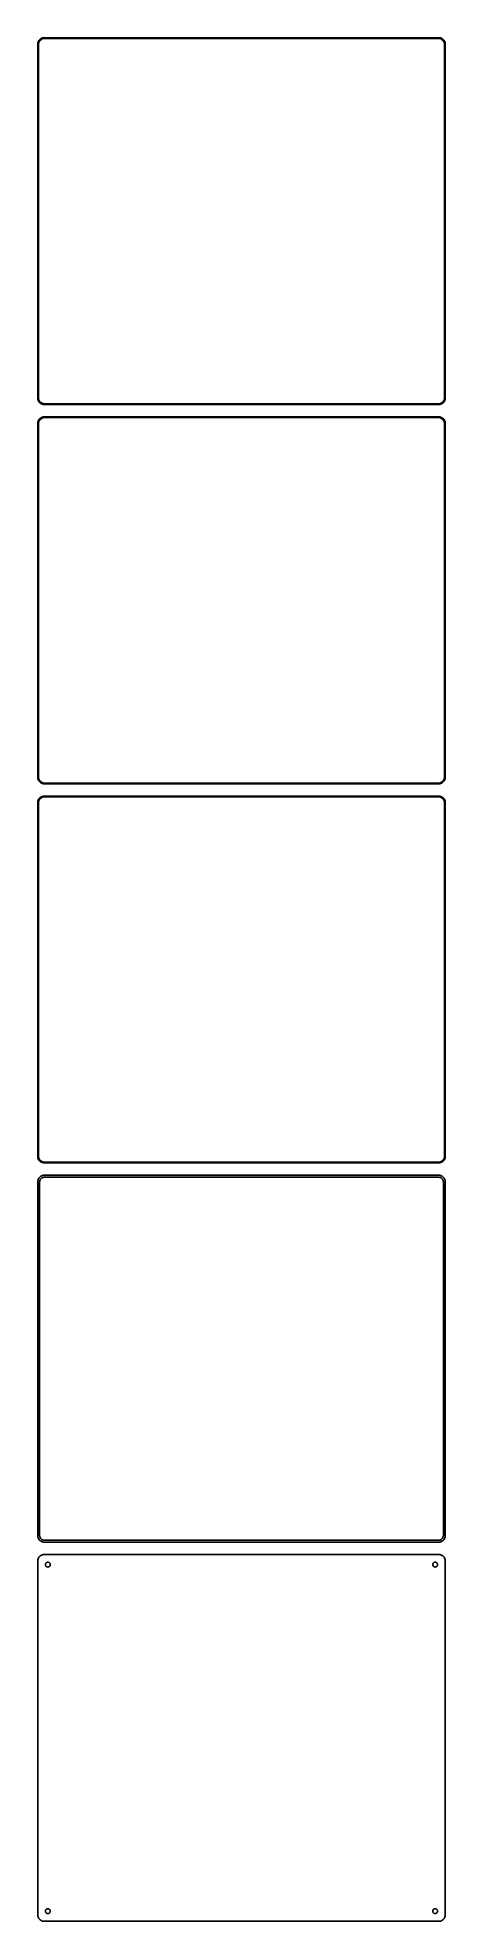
# Model space of a CAD drawing. Header units: metres. Extents: x -150 to 150, y 981 to 2367.
import ezdxf

# ---------------------------------------------------------------- set-up
doc = ezdxf.new("R2010")
doc.units = ezdxf.units.M

msp = doc.modelspace()

# ---------------------------------------------------------------- linework, layer by layer
for p, q in [((-149.961, 2362.63), (-150, 2362)), ((-150, 2362), (-150, 2102)), ((-149.843, 2363.24), (-149.961, 2362.63)), ((-149.649, 2363.84), (-149.843, 2363.24)), ((-149.382, 2364.41), (-149.649, 2363.84)), ((-149.5, 2361.75), (-149.463, 2362.35)), ((-149.5, 2102.25), (-149.5, 2361.75)), ((-149.463, 2362.35), (-149.351, 2362.93)), ((-149.045, 2364.94), (-149.382, 2364.41)), ((-149.351, 2362.93), (-149.166, 2363.5)), ((-149.166, 2363.5), (-148.912, 2364.04)), ((-148.645, 2365.42), (-149.045, 2364.94)), ((-148.912, 2364.04), (-148.593, 2364.54)), ((-148.187, 2365.85), (-148.645, 2365.42)), ((-148.593, 2364.54), (-148.213, 2365)), ((-148.213, 2365), (-147.778, 2365.41)), ((-147.679, 2366.22), (-148.187, 2365.85)), ((-147.778, 2365.41), (-147.295, 2365.76)), ((-147.129, 2366.52), (-147.679, 2366.22)), ((-147.295, 2365.76), (-146.772, 2366.05)), ((-146.545, 2366.76), (-147.129, 2366.52)), ((-146.772, 2366.05), (-146.218, 2366.27)), ((-145.937, 2366.91), (-146.545, 2366.76)), ((-146.218, 2366.27), (-145.64, 2366.42)), ((-145.314, 2366.99), (-145.937, 2366.91)), ((-145.64, 2366.42), (-145.048, 2366.49)), ((145.314, 2366.99), (-145.314, 2366.99)), ((-145.048, 2366.49), (145.048, 2366.49)), ((145.048, 2366.49), (145.64, 2366.42)), ((145.937, 2366.91), (145.314, 2366.99)), ((145.64, 2366.42), (146.218, 2366.27)), ((146.545, 2366.76), (145.937, 2366.91)), ((146.218, 2366.27), (146.772, 2366.05)), ((147.129, 2366.52), (146.545, 2366.76)), ((146.772, 2366.05), (147.295, 2365.76)), ((147.679, 2366.22), (147.129, 2366.52)), ((147.295, 2365.76), (147.778, 2365.41)), ((148.187, 2365.85), (147.679, 2366.22)), ((147.778, 2365.41), (148.213, 2365)), ((148.645, 2365.42), (148.187, 2365.85)), ((148.213, 2365), (148.593, 2364.54)), ((148.593, 2364.54), (148.912, 2364.04)), ((149.045, 2364.94), (148.645, 2365.42)), ((148.912, 2364.04), (149.166, 2363.5)), ((149.382, 2364.41), (149.045, 2364.94)), ((149.166, 2363.5), (149.351, 2362.93)), ((149.351, 2362.93), (149.463, 2362.35)), ((149.649, 2363.84), (149.382, 2364.41)), ((149.463, 2362.35), (149.5, 2361.75)), ((149.5, 2361.75), (149.5, 2102.25)), ((149.843, 2363.24), (149.649, 2363.84)), ((149.961, 2362.63), (149.843, 2363.24)), ((150, 2362), (149.961, 2362.63)), ((150, 2102), (150, 2362)), ((-150, 2102), (-149.961, 2101.37)), ((-149.961, 2101.37), (-149.843, 2100.76)), ((-149.843, 2100.76), (-149.649, 2100.16)), ((-149.649, 2100.16), (-149.382, 2099.59)), ((-149.463, 2101.65), (-149.5, 2102.25)), ((-149.351, 2101.07), (-149.463, 2101.65)), ((-149.382, 2099.59), (-149.045, 2099.06)), ((-149.166, 2100.5), (-149.351, 2101.07)), ((-148.912, 2099.96), (-149.166, 2100.5)), ((-149.045, 2099.06), (-148.645, 2098.58)), ((-148.593, 2099.46), (-148.912, 2099.96)), ((-148.645, 2098.58), (-148.187, 2098.15)), ((-148.213, 2099), (-148.593, 2099.46)), ((-147.778, 2098.59), (-148.213, 2099)), ((-148.187, 2098.15), (-147.679, 2097.78)), ((-147.295, 2098.24), (-147.778, 2098.59)), ((-147.679, 2097.78), (-147.129, 2097.48)), ((-146.772, 2097.95), (-147.295, 2098.24)), ((-147.129, 2097.48), (-146.545, 2097.24)), ((-146.218, 2097.73), (-146.772, 2097.95)), ((-146.545, 2097.24), (-145.937, 2097.09)), ((-145.64, 2097.58), (-146.218, 2097.73)), ((-145.937, 2097.09), (-145.314, 2097.01)), ((-145.048, 2097.51), (-145.64, 2097.58)), ((-145.314, 2097.01), (145.314, 2097.01)), ((145.048, 2097.51), (-145.048, 2097.51)), ((145.64, 2097.58), (145.048, 2097.51)), ((145.314, 2097.01), (145.937, 2097.09)), ((146.218, 2097.73), (145.64, 2097.58)), ((145.937, 2097.09), (146.545, 2097.24)), ((146.772, 2097.95), (146.218, 2097.73)), ((146.545, 2097.24), (147.129, 2097.48)), ((147.295, 2098.24), (146.772, 2097.95)), ((147.129, 2097.48), (147.679, 2097.78)), ((147.778, 2098.59), (147.295, 2098.24)), ((147.679, 2097.78), (148.187, 2098.15)), ((148.213, 2099), (147.778, 2098.59)), ((148.187, 2098.15), (148.645, 2098.58)), ((148.593, 2099.46), (148.213, 2099)), ((148.912, 2099.96), (148.593, 2099.46)), ((148.645, 2098.58), (149.045, 2099.06)), ((149.166, 2100.5), (148.912, 2099.96)), ((149.045, 2099.06), (149.382, 2099.59)), ((149.351, 2101.07), (149.166, 2100.5)), ((149.463, 2101.65), (149.351, 2101.07)), ((149.382, 2099.59), (149.649, 2100.16)), ((149.5, 2102.25), (149.463, 2101.65)), ((149.649, 2100.16), (149.843, 2100.76)), ((149.843, 2100.76), (149.961, 2101.37)), ((149.961, 2101.37), (150, 2102)), ((-149.961, 2083.63), (-150, 2083)), ((-150, 2083), (-150, 1823)), ((-149.843, 2084.24), (-149.961, 2083.63)), ((-149.649, 2084.84), (-149.843, 2084.24)), ((-149.382, 2085.41), (-149.649, 2084.84)), ((-149.5, 2082.75), (-149.463, 2083.35)), ((-149.5, 1823.25), (-149.5, 2082.75)), ((-149.463, 2083.35), (-149.351, 2083.93)), ((-149.045, 2085.94), (-149.382, 2085.41)), ((-149.351, 2083.93), (-149.166, 2084.5)), ((-149.166, 2084.5), (-148.912, 2085.04)), ((-148.645, 2086.42), (-149.045, 2085.94)), ((-148.912, 2085.04), (-148.593, 2085.54)), ((-148.187, 2086.85), (-148.645, 2086.42)), ((-148.593, 2085.54), (-148.213, 2086)), ((-148.213, 2086), (-147.778, 2086.41)), ((-147.679, 2087.22), (-148.187, 2086.85)), ((-147.778, 2086.41), (-147.295, 2086.76)), ((-147.129, 2087.52), (-147.679, 2087.22)), ((-147.295, 2086.76), (-146.772, 2087.05)), ((-146.545, 2087.76), (-147.129, 2087.52)), ((-146.772, 2087.05), (-146.218, 2087.27)), ((-145.937, 2087.91), (-146.545, 2087.76)), ((-146.218, 2087.27), (-145.64, 2087.42)), ((-145.314, 2087.99), (-145.937, 2087.91)), ((-145.64, 2087.42), (-145.048, 2087.49)), ((145.314, 2087.99), (-145.314, 2087.99)), ((-145.048, 2087.49), (145.048, 2087.49)), ((145.048, 2087.49), (145.64, 2087.42)), ((145.937, 2087.91), (145.314, 2087.99)), ((145.64, 2087.42), (146.218, 2087.27)), ((146.545, 2087.76), (145.937, 2087.91)), ((146.218, 2087.27), (146.772, 2087.05)), ((147.129, 2087.52), (146.545, 2087.76)), ((146.772, 2087.05), (147.295, 2086.76)), ((147.679, 2087.22), (147.129, 2087.52)), ((147.295, 2086.76), (147.778, 2086.41)), ((148.187, 2086.85), (147.679, 2087.22)), ((147.778, 2086.41), (148.213, 2086)), ((148.645, 2086.42), (148.187, 2086.85)), ((148.213, 2086), (148.593, 2085.54)), ((148.593, 2085.54), (148.912, 2085.04)), ((149.045, 2085.94), (148.645, 2086.42)), ((148.912, 2085.04), (149.166, 2084.5)), ((149.382, 2085.41), (149.045, 2085.94)), ((149.166, 2084.5), (149.351, 2083.93)), ((149.351, 2083.93), (149.463, 2083.35)), ((149.649, 2084.84), (149.382, 2085.41)), ((149.463, 2083.35), (149.5, 2082.75)), ((149.5, 2082.75), (149.5, 1823.25)), ((149.843, 2084.24), (149.649, 2084.84)), ((149.961, 2083.63), (149.843, 2084.24)), ((150, 2083), (149.961, 2083.63)), ((150, 1823), (150, 2083)), ((-150, 1823), (-149.961, 1822.37)), ((-149.961, 1822.37), (-149.843, 1821.76)), ((-149.843, 1821.76), (-149.649, 1821.16)), ((-149.649, 1821.16), (-149.382, 1820.59)), ((-149.463, 1822.65), (-149.5, 1823.25)), ((-149.351, 1822.07), (-149.463, 1822.65)), ((-149.382, 1820.59), (-149.045, 1820.06)), ((-149.166, 1821.5), (-149.351, 1822.07)), ((-148.912, 1820.96), (-149.166, 1821.5)), ((-149.045, 1820.06), (-148.645, 1819.58)), ((-148.593, 1820.46), (-148.912, 1820.96)), ((-148.645, 1819.58), (-148.187, 1819.15)), ((-148.213, 1820), (-148.593, 1820.46)), ((-147.778, 1819.59), (-148.213, 1820)), ((-148.187, 1819.15), (-147.679, 1818.78)), ((-147.295, 1819.24), (-147.778, 1819.59)), ((-147.679, 1818.78), (-147.129, 1818.48)), ((-146.772, 1818.95), (-147.295, 1819.24)), ((-147.129, 1818.48), (-146.545, 1818.24)), ((-146.218, 1818.73), (-146.772, 1818.95)), ((-146.545, 1818.24), (-145.937, 1818.09)), ((-145.64, 1818.58), (-146.218, 1818.73)), ((-145.937, 1818.09), (-145.314, 1818.01)), ((-145.048, 1818.51), (-145.64, 1818.58)), ((-145.314, 1818.01), (145.314, 1818.01)), ((145.048, 1818.51), (-145.048, 1818.51)), ((145.64, 1818.58), (145.048, 1818.51)), ((145.314, 1818.01), (145.937, 1818.09)), ((146.218, 1818.73), (145.64, 1818.58)), ((145.937, 1818.09), (146.545, 1818.24)), ((146.772, 1818.95), (146.218, 1818.73)), ((146.545, 1818.24), (147.129, 1818.48)), ((147.295, 1819.24), (146.772, 1818.95)), ((147.129, 1818.48), (147.679, 1818.78)), ((147.778, 1819.59), (147.295, 1819.24)), ((147.679, 1818.78), (148.187, 1819.15)), ((148.213, 1820), (147.778, 1819.59)), ((148.187, 1819.15), (148.645, 1819.58)), ((148.593, 1820.46), (148.213, 1820)), ((148.912, 1820.96), (148.593, 1820.46)), ((148.645, 1819.58), (149.045, 1820.06)), ((149.166, 1821.5), (148.912, 1820.96)), ((149.045, 1820.06), (149.382, 1820.59)), ((149.351, 1822.07), (149.166, 1821.5)), ((149.463, 1822.65), (149.351, 1822.07)), ((149.382, 1820.59), (149.649, 1821.16)), ((149.5, 1823.25), (149.463, 1822.65)), ((149.649, 1821.16), (149.843, 1821.76)), ((149.843, 1821.76), (149.961, 1822.37)), ((149.961, 1822.37), (150, 1823)), ((-149.961, 1804.63), (-150, 1804)), ((-150, 1804), (-150, 1544)), ((-149.843, 1805.24), (-149.961, 1804.63)), ((-149.649, 1805.84), (-149.843, 1805.24)), ((-149.382, 1806.41), (-149.649, 1805.84)), ((-149.5, 1803.75), (-149.463, 1804.35)), ((-149.5, 1544.25), (-149.5, 1803.75)), ((-149.463, 1804.35), (-149.351, 1804.93)), ((-149.045, 1806.94), (-149.382, 1806.41)), ((-149.351, 1804.93), (-149.166, 1805.5)), ((-149.166, 1805.5), (-148.912, 1806.04)), ((-148.645, 1807.42), (-149.045, 1806.94)), ((-148.912, 1806.04), (-148.593, 1806.54)), ((-148.187, 1807.85), (-148.645, 1807.42)), ((-148.593, 1806.54), (-148.213, 1807)), ((-148.213, 1807), (-147.778, 1807.41)), ((-147.679, 1808.22), (-148.187, 1807.85)), ((-147.778, 1807.41), (-147.295, 1807.76)), ((-147.129, 1808.52), (-147.679, 1808.22)), ((-147.295, 1807.76), (-146.772, 1808.05)), ((-146.545, 1808.76), (-147.129, 1808.52)), ((-146.772, 1808.05), (-146.218, 1808.27)), ((-145.937, 1808.91), (-146.545, 1808.76)), ((-146.218, 1808.27), (-145.64, 1808.42)), ((-145.314, 1808.99), (-145.937, 1808.91)), ((-145.64, 1808.42), (-145.048, 1808.49)), ((145.314, 1808.99), (-145.314, 1808.99)), ((-145.048, 1808.49), (145.048, 1808.49)), ((145.048, 1808.49), (145.64, 1808.42)), ((145.937, 1808.91), (145.314, 1808.99)), ((145.64, 1808.42), (146.218, 1808.27)), ((146.545, 1808.76), (145.937, 1808.91)), ((146.218, 1808.27), (146.772, 1808.05)), ((147.129, 1808.52), (146.545, 1808.76)), ((146.772, 1808.05), (147.295, 1807.76)), ((147.679, 1808.22), (147.129, 1808.52)), ((147.295, 1807.76), (147.778, 1807.41)), ((148.187, 1807.85), (147.679, 1808.22)), ((147.778, 1807.41), (148.213, 1807)), ((148.645, 1807.42), (148.187, 1807.85)), ((148.213, 1807), (148.593, 1806.54)), ((148.593, 1806.54), (148.912, 1806.04)), ((149.045, 1806.94), (148.645, 1807.42)), ((148.912, 1806.04), (149.166, 1805.5)), ((149.382, 1806.41), (149.045, 1806.94)), ((149.166, 1805.5), (149.351, 1804.93)), ((149.351, 1804.93), (149.463, 1804.35)), ((149.649, 1805.84), (149.382, 1806.41)), ((149.463, 1804.35), (149.5, 1803.75)), ((149.5, 1803.75), (149.5, 1544.25)), ((149.843, 1805.24), (149.649, 1805.84)), ((149.961, 1804.63), (149.843, 1805.24)), ((150, 1804), (149.961, 1804.63)), ((150, 1544), (150, 1804)), ((-150, 1544), (-149.961, 1543.37)), ((-149.961, 1543.37), (-149.843, 1542.76)), ((-149.843, 1542.76), (-149.649, 1542.16)), ((-149.649, 1542.16), (-149.382, 1541.59)), ((-149.463, 1543.65), (-149.5, 1544.25)), ((-149.351, 1543.07), (-149.463, 1543.65)), ((-149.382, 1541.59), (-149.045, 1541.06)), ((-149.166, 1542.5), (-149.351, 1543.07)), ((-148.912, 1541.96), (-149.166, 1542.5)), ((-149.045, 1541.06), (-148.645, 1540.58)), ((-148.593, 1541.46), (-148.912, 1541.96)), ((-148.645, 1540.58), (-148.187, 1540.15)), ((-148.213, 1541), (-148.593, 1541.46)), ((-147.778, 1540.59), (-148.213, 1541)), ((-148.187, 1540.15), (-147.679, 1539.78)), ((-147.295, 1540.24), (-147.778, 1540.59)), ((-147.679, 1539.78), (-147.129, 1539.48)), ((-146.772, 1539.95), (-147.295, 1540.24)), ((-147.129, 1539.48), (-146.545, 1539.24)), ((-146.218, 1539.73), (-146.772, 1539.95)), ((-146.545, 1539.24), (-145.937, 1539.09)), ((-145.64, 1539.58), (-146.218, 1539.73)), ((-145.937, 1539.09), (-145.314, 1539.01)), ((-145.048, 1539.51), (-145.64, 1539.58)), ((-145.314, 1539.01), (145.314, 1539.01)), ((145.048, 1539.51), (-145.048, 1539.51)), ((145.64, 1539.58), (145.048, 1539.51)), ((145.314, 1539.01), (145.937, 1539.09)), ((146.218, 1539.73), (145.64, 1539.58)), ((145.937, 1539.09), (146.545, 1539.24)), ((146.772, 1539.95), (146.218, 1539.73)), ((146.545, 1539.24), (147.129, 1539.48)), ((147.295, 1540.24), (146.772, 1539.95)), ((147.129, 1539.48), (147.679, 1539.78)), ((147.778, 1540.59), (147.295, 1540.24)), ((147.679, 1539.78), (148.187, 1540.15)), ((148.213, 1541), (147.778, 1540.59)), ((148.187, 1540.15), (148.645, 1540.58)), ((148.593, 1541.46), (148.213, 1541)), ((148.912, 1541.96), (148.593, 1541.46)), ((148.645, 1540.58), (149.045, 1541.06)), ((149.166, 1542.5), (148.912, 1541.96)), ((149.045, 1541.06), (149.382, 1541.59)), ((149.351, 1543.07), (149.166, 1542.5)), ((149.463, 1543.65), (149.351, 1543.07)), ((149.382, 1541.59), (149.649, 1542.16)), ((149.5, 1544.25), (149.463, 1543.65)), ((149.649, 1542.16), (149.843, 1542.76)), ((149.843, 1542.76), (149.961, 1543.37)), ((149.961, 1543.37), (150, 1544)), ((-149.961, 1525.63), (-150, 1525)), ((-150, 1525), (-150, 1265)), ((-149.843, 1526.24), (-149.961, 1525.63)), ((-149.649, 1526.84), (-149.843, 1526.24)), ((-149.382, 1527.41), (-149.649, 1526.84)), ((-149.045, 1527.94), (-149.382, 1527.41)), ((-148.645, 1528.42), (-149.045, 1527.94)), ((-148.187, 1528.85), (-148.645, 1528.42)), ((-148.619, 1524.75), (-148.589, 1525.23)), ((-148.619, 1265.25), (-148.619, 1524.75)), ((-148.589, 1525.23), (-148.498, 1525.71)), ((-148.498, 1525.71), (-148.348, 1526.17)), ((-148.348, 1526.17), (-148.141, 1526.61)), ((-147.679, 1529.22), (-148.187, 1528.85)), ((-148.141, 1526.61), (-147.88, 1527.02)), ((-147.88, 1527.02), (-147.571, 1527.4)), ((-147.129, 1529.52), (-147.679, 1529.22)), ((-147.571, 1527.4), (-147.216, 1527.73)), ((-147.216, 1527.73), (-146.823, 1528.02)), ((-146.545, 1529.76), (-147.129, 1529.52)), ((-146.823, 1528.02), (-146.398, 1528.25)), ((-145.937, 1529.91), (-146.545, 1529.76)), ((-146.398, 1528.25), (-145.946, 1528.43)), ((-145.946, 1528.43), (-145.475, 1528.55)), ((-145.314, 1529.99), (-145.937, 1529.91)), ((-145.475, 1528.55), (-144.993, 1528.61)), ((145.314, 1529.99), (-145.314, 1529.99)), ((-144.993, 1528.61), (144.993, 1528.61)), ((144.993, 1528.61), (145.475, 1528.55)), ((145.937, 1529.91), (145.314, 1529.99)), ((145.475, 1528.55), (145.946, 1528.43)), ((146.545, 1529.76), (145.937, 1529.91)), ((145.946, 1528.43), (146.398, 1528.25)), ((146.398, 1528.25), (146.823, 1528.02)), ((147.129, 1529.52), (146.545, 1529.76)), ((146.823, 1528.02), (147.216, 1527.73)), ((147.679, 1529.22), (147.129, 1529.52)), ((147.216, 1527.73), (147.571, 1527.4)), ((147.571, 1527.4), (147.88, 1527.02)), ((148.187, 1528.85), (147.679, 1529.22)), ((147.88, 1527.02), (148.141, 1526.61)), ((148.141, 1526.61), (148.348, 1526.17)), ((148.645, 1528.42), (148.187, 1528.85)), ((148.348, 1526.17), (148.498, 1525.71)), ((148.498, 1525.71), (148.589, 1525.23)), ((148.589, 1525.23), (148.619, 1524.75)), ((148.619, 1524.75), (148.619, 1265.25)), ((149.045, 1527.94), (148.645, 1528.42)), ((149.382, 1527.41), (149.045, 1527.94)), ((149.649, 1526.84), (149.382, 1527.41)), ((149.843, 1526.24), (149.649, 1526.84)), ((149.961, 1525.63), (149.843, 1526.24)), ((150, 1525), (149.961, 1525.63)), ((150, 1265), (150, 1525)), ((-150, 1265), (-149.961, 1264.37)), ((-149.961, 1264.37), (-149.843, 1263.76)), ((-149.843, 1263.76), (-149.649, 1263.16)), ((-149.649, 1263.16), (-149.382, 1262.59)), ((-149.382, 1262.59), (-149.045, 1262.06)), ((-149.045, 1262.06), (-148.645, 1261.58)), ((-148.645, 1261.58), (-148.187, 1261.15)), ((-148.589, 1264.77), (-148.619, 1265.25)), ((-148.498, 1264.29), (-148.589, 1264.77)), ((-148.348, 1263.83), (-148.498, 1264.29)), ((-148.141, 1263.39), (-148.348, 1263.83)), ((-147.88, 1262.98), (-148.141, 1263.39)), ((-147.571, 1262.6), (-147.88, 1262.98)), ((-147.216, 1262.27), (-147.571, 1262.6)), ((-146.823, 1261.98), (-147.216, 1262.27)), ((-146.398, 1261.75), (-146.823, 1261.98)), ((-145.946, 1261.57), (-146.398, 1261.75)), ((-145.475, 1261.45), (-145.946, 1261.57)), ((-144.993, 1261.39), (-145.475, 1261.45)), ((144.993, 1261.39), (-144.993, 1261.39)), ((145.475, 1261.45), (144.993, 1261.39)), ((145.946, 1261.57), (145.475, 1261.45)), ((146.398, 1261.75), (145.946, 1261.57)), ((146.823, 1261.98), (146.398, 1261.75)), ((147.216, 1262.27), (146.823, 1261.98)), ((147.571, 1262.6), (147.216, 1262.27)), ((147.88, 1262.98), (147.571, 1262.6)), ((148.141, 1263.39), (147.88, 1262.98)), ((148.348, 1263.83), (148.141, 1263.39)), ((148.187, 1261.15), (148.645, 1261.58)), ((148.498, 1264.29), (148.348, 1263.83)), ((148.589, 1264.77), (148.498, 1264.29)), ((148.619, 1265.25), (148.589, 1264.77)), ((148.645, 1261.58), (149.045, 1262.06)), ((149.045, 1262.06), (149.382, 1262.59)), ((149.382, 1262.59), (149.649, 1263.16)), ((149.649, 1263.16), (149.843, 1263.76)), ((149.843, 1263.76), (149.961, 1264.37)), ((149.961, 1264.37), (150, 1265)), ((-149.649, 1247.84), (-149.843, 1247.24)), ((-149.382, 1248.41), (-149.649, 1247.84)), ((-149.045, 1248.94), (-149.382, 1248.41)), ((-148.645, 1249.42), (-149.045, 1248.94)), ((-148.187, 1249.85), (-148.645, 1249.42)), ((-148.187, 1261.15), (-147.679, 1260.78)), ((-147.679, 1250.22), (-148.187, 1249.85)), ((-147.679, 1260.78), (-147.129, 1260.48)), ((-147.129, 1250.52), (-147.679, 1250.22)), ((-147.129, 1260.48), (-146.545, 1260.24)), ((-146.545, 1250.76), (-147.129, 1250.52)), ((-146.545, 1260.24), (-145.937, 1260.09)), ((-145.937, 1250.91), (-146.545, 1250.76)), ((-145.937, 1260.09), (-145.314, 1260.01)), ((-145.314, 1250.99), (-145.937, 1250.91)), ((-145.314, 1260.01), (145.314, 1260.01)), ((145.314, 1250.99), (-145.314, 1250.99)), ((145.314, 1260.01), (145.937, 1260.09)), ((145.937, 1250.91), (145.314, 1250.99)), ((145.937, 1260.09), (146.545, 1260.24)), ((146.545, 1250.76), (145.937, 1250.91)), ((146.545, 1260.24), (147.129, 1260.48)), ((147.129, 1250.52), (146.545, 1250.76)), ((147.129, 1260.48), (147.679, 1260.78)), ((147.679, 1250.22), (147.129, 1250.52)), ((147.679, 1260.78), (148.187, 1261.15)), ((148.187, 1249.85), (147.679, 1250.22)), ((148.645, 1249.42), (148.187, 1249.85)), ((149.045, 1248.94), (148.645, 1249.42)), ((149.382, 1248.41), (149.045, 1248.94)), ((149.649, 1247.84), (149.382, 1248.41)), ((149.843, 1247.24), (149.649, 1247.84)), ((-149.961, 1246.63), (-150, 1246)), ((-150, 1246), (-150, 986)), ((-149.843, 1247.24), (-149.961, 1246.63)), ((-144.3, 1243.5), (-144.286, 1243.73)), ((-144.286, 1243.27), (-144.3, 1243.5)), ((-144.286, 1243.73), (-144.243, 1243.95)), ((-144.243, 1243.05), (-144.286, 1243.27)), ((-144.243, 1243.95), (-144.174, 1244.16)), ((-144.174, 1242.84), (-144.243, 1243.05)), ((-144.174, 1244.16), (-144.077, 1244.37)), ((-144.077, 1242.63), (-144.174, 1242.84)), ((-144.077, 1244.37), (-143.956, 1244.56)), ((-143.956, 1242.44), (-144.077, 1242.63)), ((-143.956, 1244.56), (-143.812, 1244.73)), ((-143.812, 1242.27), (-143.956, 1242.44)), ((-143.812, 1244.73), (-143.647, 1244.89)), ((-143.647, 1242.11), (-143.812, 1242.27)), ((-143.647, 1244.89), (-143.464, 1245.02)), ((-143.464, 1241.98), (-143.647, 1242.11)), ((-143.464, 1245.02), (-143.266, 1245.13)), ((-143.266, 1241.87), (-143.464, 1241.98)), ((-143.266, 1245.13), (-143.056, 1245.21)), ((-143.056, 1241.79), (-143.266, 1241.87)), ((-143.056, 1245.21), (-142.837, 1245.27)), ((-142.837, 1241.73), (-143.056, 1241.79)), ((-142.837, 1245.27), (-142.613, 1245.3)), ((-142.613, 1241.7), (-142.837, 1241.73)), ((-142.613, 1245.3), (-142.387, 1245.3)), ((-142.387, 1241.7), (-142.613, 1241.7)), ((-142.387, 1245.3), (-142.163, 1245.27)), ((-142.163, 1241.73), (-142.387, 1241.7)), ((-142.163, 1245.27), (-141.944, 1245.21)), ((-141.944, 1241.79), (-142.163, 1241.73)), ((-141.944, 1245.21), (-141.734, 1245.13)), ((-141.734, 1241.87), (-141.944, 1241.79)), ((-141.734, 1245.13), (-141.536, 1245.02)), ((-141.536, 1241.98), (-141.734, 1241.87)), ((-141.536, 1245.02), (-141.353, 1244.89)), ((-141.353, 1242.11), (-141.536, 1241.98)), ((-141.353, 1244.89), (-141.188, 1244.73)), ((-141.188, 1242.27), (-141.353, 1242.11)), ((-141.188, 1244.73), (-141.044, 1244.56)), ((-141.044, 1242.44), (-141.188, 1242.27)), ((-141.044, 1244.56), (-140.923, 1244.37)), ((-140.923, 1242.63), (-141.044, 1242.44)), ((-140.923, 1244.37), (-140.826, 1244.16)), ((-140.826, 1242.84), (-140.923, 1242.63)), ((-140.826, 1244.16), (-140.757, 1243.95)), ((-140.757, 1243.05), (-140.826, 1242.84)), ((-140.757, 1243.95), (-140.714, 1243.73)), ((-140.714, 1243.27), (-140.757, 1243.05)), ((-140.714, 1243.73), (-140.7, 1243.5)), ((-140.7, 1243.5), (-140.714, 1243.27)), ((140.7, 1243.5), (140.714, 1243.73)), ((140.714, 1243.27), (140.7, 1243.5)), ((140.714, 1243.73), (140.757, 1243.95)), ((140.757, 1243.05), (140.714, 1243.27)), ((140.757, 1243.95), (140.826, 1244.16)), ((140.826, 1242.84), (140.757, 1243.05)), ((140.826, 1244.16), (140.923, 1244.37)), ((140.923, 1242.63), (140.826, 1242.84)), ((140.923, 1244.37), (141.044, 1244.56)), ((141.044, 1242.44), (140.923, 1242.63)), ((141.044, 1244.56), (141.188, 1244.73)), ((141.188, 1242.27), (141.044, 1242.44)), ((141.188, 1244.73), (141.353, 1244.89)), ((141.353, 1242.11), (141.188, 1242.27)), ((141.353, 1244.89), (141.536, 1245.02)), ((141.536, 1241.98), (141.353, 1242.11)), ((141.536, 1245.02), (141.734, 1245.13)), ((141.734, 1241.87), (141.536, 1241.98)), ((141.734, 1245.13), (141.944, 1245.21)), ((141.944, 1241.79), (141.734, 1241.87)), ((141.944, 1245.21), (142.163, 1245.27)), ((142.163, 1241.73), (141.944, 1241.79)), ((142.163, 1245.27), (142.387, 1245.3)), ((142.387, 1241.7), (142.163, 1241.73)), ((142.387, 1245.3), (142.613, 1245.3)), ((142.613, 1241.7), (142.387, 1241.7)), ((142.613, 1245.3), (142.837, 1245.27)), ((142.837, 1241.73), (142.613, 1241.7)), ((142.837, 1245.27), (143.056, 1245.21)), ((143.056, 1241.79), (142.837, 1241.73)), ((143.056, 1245.21), (143.266, 1245.13)), ((143.266, 1241.87), (143.056, 1241.79)), ((143.266, 1245.13), (143.464, 1245.02)), ((143.464, 1241.98), (143.266, 1241.87)), ((143.464, 1245.02), (143.647, 1244.89)), ((143.647, 1242.11), (143.464, 1241.98)), ((143.647, 1244.89), (143.812, 1244.73)), ((143.812, 1242.27), (143.647, 1242.11)), ((143.812, 1244.73), (143.956, 1244.56)), ((143.956, 1242.44), (143.812, 1242.27)), ((143.956, 1244.56), (144.077, 1244.37)), ((144.077, 1242.63), (143.956, 1242.44)), ((144.077, 1244.37), (144.174, 1244.16)), ((144.174, 1242.84), (144.077, 1242.63)), ((144.174, 1244.16), (144.243, 1243.95)), ((144.243, 1243.05), (144.174, 1242.84)), ((144.243, 1243.95), (144.286, 1243.73)), ((144.286, 1243.27), (144.243, 1243.05)), ((144.286, 1243.73), (144.3, 1243.5)), ((144.3, 1243.5), (144.286, 1243.27)), ((149.961, 1246.63), (149.843, 1247.24)), ((150, 1246), (149.961, 1246.63)), ((150, 986), (150, 1246)), ((-150, 986), (-149.961, 985.373)), ((-149.961, 985.373), (-149.843, 984.757)), ((-149.843, 984.757), (-149.649, 984.159)), ((-149.649, 984.159), (-149.382, 983.591)), ((-144.3, 988.5), (-144.286, 988.726)), ((-144.286, 988.274), (-144.3, 988.5)), ((-144.286, 988.726), (-144.243, 988.948)), ((-144.243, 988.052), (-144.286, 988.274)), ((-144.243, 988.948), (-144.174, 989.163)), ((-144.174, 987.837), (-144.243, 988.052)), ((-144.174, 989.163), (-144.077, 989.367)), ((-144.077, 987.633), (-144.174, 987.837)), ((-144.077, 989.367), (-143.956, 989.558)), ((-143.956, 987.442), (-144.077, 987.633)), ((-143.956, 989.558), (-143.812, 989.732)), ((-143.812, 987.268), (-143.956, 987.442)), ((-143.812, 989.732), (-143.647, 989.887)), ((-143.647, 987.113), (-143.812, 987.268)), ((-143.647, 989.887), (-143.464, 990.02)), ((-143.464, 986.98), (-143.647, 987.113)), ((-143.464, 990.02), (-143.266, 990.129)), ((-143.266, 986.871), (-143.464, 986.98)), ((-143.266, 990.129), (-143.056, 990.212)), ((-143.056, 986.788), (-143.266, 986.871)), ((-143.056, 990.212), (-142.837, 990.268)), ((-142.837, 986.732), (-143.056, 986.788)), ((-142.837, 990.268), (-142.613, 990.296)), ((-142.613, 986.704), (-142.837, 986.732)), ((-142.613, 990.296), (-142.387, 990.296)), ((-142.387, 986.704), (-142.613, 986.704)), ((-142.387, 990.296), (-142.163, 990.268)), ((-142.163, 986.732), (-142.387, 986.704)), ((-142.163, 990.268), (-141.944, 990.212)), ((-141.944, 986.788), (-142.163, 986.732)), ((-141.944, 990.212), (-141.734, 990.129)), ((-141.734, 986.871), (-141.944, 986.788)), ((-141.734, 990.129), (-141.536, 990.02)), ((-141.536, 986.98), (-141.734, 986.871)), ((-141.536, 990.02), (-141.353, 989.887)), ((-141.353, 987.113), (-141.536, 986.98)), ((-141.353, 989.887), (-141.188, 989.732)), ((-141.188, 987.268), (-141.353, 987.113)), ((-141.188, 989.732), (-141.044, 989.558)), ((-141.044, 987.442), (-141.188, 987.268)), ((-141.044, 989.558), (-140.923, 989.367)), ((-140.923, 987.633), (-141.044, 987.442)), ((-140.923, 989.367), (-140.826, 989.163)), ((-140.826, 987.837), (-140.923, 987.633)), ((-140.826, 989.163), (-140.757, 988.948)), ((-140.757, 988.052), (-140.826, 987.837)), ((-140.757, 988.948), (-140.714, 988.726)), ((-140.714, 988.274), (-140.757, 988.052)), ((-140.714, 988.726), (-140.7, 988.5)), ((-140.7, 988.5), (-140.714, 988.274)), ((140.7, 988.5), (140.714, 988.726)), ((140.714, 988.274), (140.7, 988.5)), ((140.714, 988.726), (140.757, 988.948)), ((140.757, 988.052), (140.714, 988.274)), ((140.757, 988.948), (140.826, 989.163)), ((140.826, 987.837), (140.757, 988.052)), ((140.826, 989.163), (140.923, 989.367)), ((140.923, 987.633), (140.826, 987.837)), ((140.923, 989.367), (141.044, 989.558)), ((141.044, 987.442), (140.923, 987.633)), ((141.044, 989.558), (141.188, 989.732)), ((141.188, 987.268), (141.044, 987.442)), ((141.188, 989.732), (141.353, 989.887)), ((141.353, 987.113), (141.188, 987.268)), ((141.353, 989.887), (141.536, 990.02)), ((141.536, 986.98), (141.353, 987.113)), ((141.536, 990.02), (141.734, 990.129)), ((141.734, 986.871), (141.536, 986.98)), ((141.734, 990.129), (141.944, 990.212)), ((141.944, 986.788), (141.734, 986.871)), ((141.944, 990.212), (142.163, 990.268)), ((142.163, 986.732), (141.944, 986.788)), ((142.163, 990.268), (142.387, 990.296)), ((142.387, 986.704), (142.163, 986.732)), ((142.387, 990.296), (142.613, 990.296)), ((142.613, 986.704), (142.387, 986.704)), ((142.613, 990.296), (142.837, 990.268)), ((142.837, 986.732), (142.613, 986.704)), ((142.837, 990.268), (143.056, 990.212)), ((143.056, 986.788), (142.837, 986.732)), ((143.056, 990.212), (143.266, 990.129)), ((143.266, 986.871), (143.056, 986.788)), ((143.266, 990.129), (143.464, 990.02)), ((143.464, 986.98), (143.266, 986.871)), ((143.464, 990.02), (143.647, 989.887)), ((143.647, 987.113), (143.464, 986.98)), ((143.647, 989.887), (143.812, 989.732)), ((143.812, 987.268), (143.647, 987.113)), ((143.812, 989.732), (143.956, 989.558)), ((143.956, 987.442), (143.812, 987.268)), ((143.956, 989.558), (144.077, 989.367)), ((144.077, 987.633), (143.956, 987.442)), ((144.077, 989.367), (144.174, 989.163)), ((144.174, 987.837), (144.077, 987.633)), ((144.174, 989.163), (144.243, 988.948)), ((144.243, 988.052), (144.174, 987.837)), ((144.243, 988.948), (144.286, 988.726)), ((144.286, 988.274), (144.243, 988.052)), ((144.286, 988.726), (144.3, 988.5)), ((144.3, 988.5), (144.286, 988.274)), ((149.382, 983.591), (149.649, 984.159)), ((149.649, 984.159), (149.843, 984.757)), ((149.843, 984.757), (149.961, 985.373)), ((149.961, 985.373), (150, 986)), ((-149.382, 983.591), (-149.045, 983.061)), ((-149.045, 983.061), (-148.645, 982.577)), ((-148.645, 982.577), (-148.187, 982.147)), ((-148.187, 982.147), (-147.679, 981.778)), ((-147.679, 981.778), (-147.129, 981.476)), ((-147.129, 981.476), (-146.545, 981.245)), ((-146.545, 981.245), (-145.937, 981.089)), ((-145.937, 981.089), (-145.314, 981.01)), ((-145.314, 981.01), (145.314, 981.01)), ((145.314, 981.01), (145.937, 981.089)), ((145.937, 981.089), (146.545, 981.245)), ((146.545, 981.245), (147.129, 981.476)), ((147.129, 981.476), (147.679, 981.778)), ((147.679, 981.778), (148.187, 982.147)), ((148.187, 982.147), (148.645, 982.577)), ((148.645, 982.577), (149.045, 983.061)), ((149.045, 983.061), (149.382, 983.591))]:
    msp.add_line(p, q)

doc.saveas('drawing.dxf')
